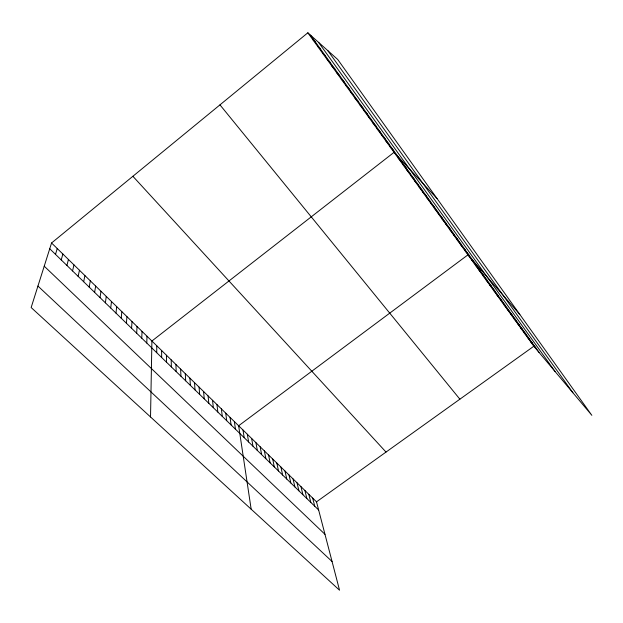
<?xml version="1.0" encoding="UTF-8"?>
<svg xmlns="http://www.w3.org/2000/svg" width="623" height="623" viewBox="0 0 623 623"><rect width="100%" height="100%" fill="white"/><g stroke="black" fill="none" stroke-linecap="round" stroke-linejoin="round"><path stroke-width="0.93" d="M156.731 352.711L156.778 345.788M150.532 416.966L151.903 341.022L394.048 152.331L437.05 198.566M146.787 343.047L146.989 336.218M141.756 338.157L142.036 331.374M136.678 333.227L137.037 326.499M131.57 328.259L132.006 321.585M126.414 323.259L126.936 316.632M121.22 318.213L121.828 311.64M115.987 313.128L116.68 306.609M110.707 307.996L111.486 301.532M105.388 302.833L106.253 296.423M100.023 297.623L100.981 291.276M94.618 292.366L95.669 286.082M89.167 287.071L90.312 280.841M83.677 281.736L84.907 275.568M78.132 276.347L79.464 270.25M72.548 270.927L73.973 264.884M66.918 265.453L68.437 259.48M61.233 259.939L62.861 254.028M55.509 254.371L57.23 248.53M51.561 242.986L31.15 307.536L339.543 590.215L316.515 501.834L51.561 242.986L307.848 32.785L337.736 59.497L591.85 415.331L533.856 346.224L307.848 32.785M316.515 501.834L533.856 346.224M312.738 39.568L315.456 42.045M317.59 46.297L320.386 48.874M322.395 52.963L325.261 55.649M37.941 286.066L332.059 561.51M327.161 59.574L330.104 62.37M44.225 266.185L324.98 534.324M331.888 66.131L334.894 69.021M336.576 72.626L339.652 75.624M49.739 248.764L318.641 510.003M341.217 79.066L344.363 82.166M345.827 85.46L349.036 88.653M350.399 91.791L353.669 95.078M354.923 98.076L358.264 101.456M359.416 104.306L362.82 107.779M363.871 110.481L367.336 114.048M368.286 116.61L371.814 120.262M372.671 122.684L376.253 126.422M377.016 128.712L380.653 132.535M381.323 134.685L385.022 138.594M385.598 140.619L389.352 144.606M389.842 146.498L393.643 150.564M398.214 158.117L402.131 162.346M402.357 163.857L406.321 168.155M406.461 169.549L410.479 173.926M132.886 176.286L386.019 452.072M410.534 175.195L414.599 179.65M414.575 180.802L418.687 185.327M418.586 186.355L422.744 190.957M422.558 191.876L426.771 196.541M426.506 197.351L430.766 202.086M430.423 202.779L434.722 207.584M434.309 208.168L438.654 213.035M438.164 213.51L442.556 218.447M441.987 218.813L446.418 223.821M445.788 224.078L450.258 229.147M449.549 229.303L454.066 234.427M453.287 234.489L457.843 239.676M457.002 239.637L461.596 244.878M460.685 244.738L465.319 250.049M464.337 249.807L469.01 255.173M519.831 314.483L467.966 254.838L238.64 425.758L251.162 509.201M471.673 259.978L476.424 265.46M475.349 265.087L480.138 270.616M479.001 270.148L483.83 275.74M482.63 275.179L487.49 280.817M486.22 280.163L491.119 285.856M489.795 285.116L494.724 290.863M493.338 290.03L498.299 295.824M496.85 294.905L501.85 300.753M500.339 299.741L505.37 305.636M503.805 304.546L508.866 310.488M507.247 309.312L512.34 315.308M510.658 314.047L515.782 320.09M514.045 318.742L519.2 324.832M517.409 323.407L522.588 329.536M520.742 328.041L525.96 334.216M524.06 332.635L529.301 338.85M527.346 337.199L532.618 343.46M530.617 341.723L535.912 348.031M219.966 104.866L459.883 399.187M310.488 35.145L539.183 352.563M318.509 42.317L555.085 371.518M327.721 50.541L572.926 392.778M312.668 498.081L314.755 506.226M308.798 494.304L310.838 502.418M304.904 490.496L306.89 498.587M300.979 486.656L302.918 494.724M297.023 482.794L298.923 490.838M293.044 478.908L294.889 486.929M289.033 474.991L290.832 482.989M284.999 471.05L286.751 479.017M280.934 467.079L282.632 475.022M276.838 463.076L278.489 470.988M272.718 459.05L274.315 466.939M268.568 454.992L270.109 462.85M264.386 450.904L265.873 458.73M260.173 446.792L261.605 454.588M255.928 442.649L257.307 450.413M251.653 438.467L252.969 446.208M247.347 434.262L248.608 441.964M243.009 430.026L244.216 437.696M234.373 421.584L235.455 429.192M230.066 417.387L231.094 424.956M225.736 413.15L226.702 420.689M221.375 408.89L222.279 416.39M216.975 404.592L217.824 412.06M212.552 400.27L213.331 407.691M208.09 395.909L208.806 403.299M203.596 391.524L204.251 398.868M199.072 387.101L199.656 394.414M194.508 382.647L195.03 389.92M189.914 378.153L190.373 385.388M185.288 373.636L185.677 380.824M180.623 369.081L180.943 376.23M175.927 364.494L176.177 371.596M171.193 359.868L171.372 366.931M166.427 355.211L166.528 362.228M161.622 350.515L161.653 357.485"/></g></svg>
